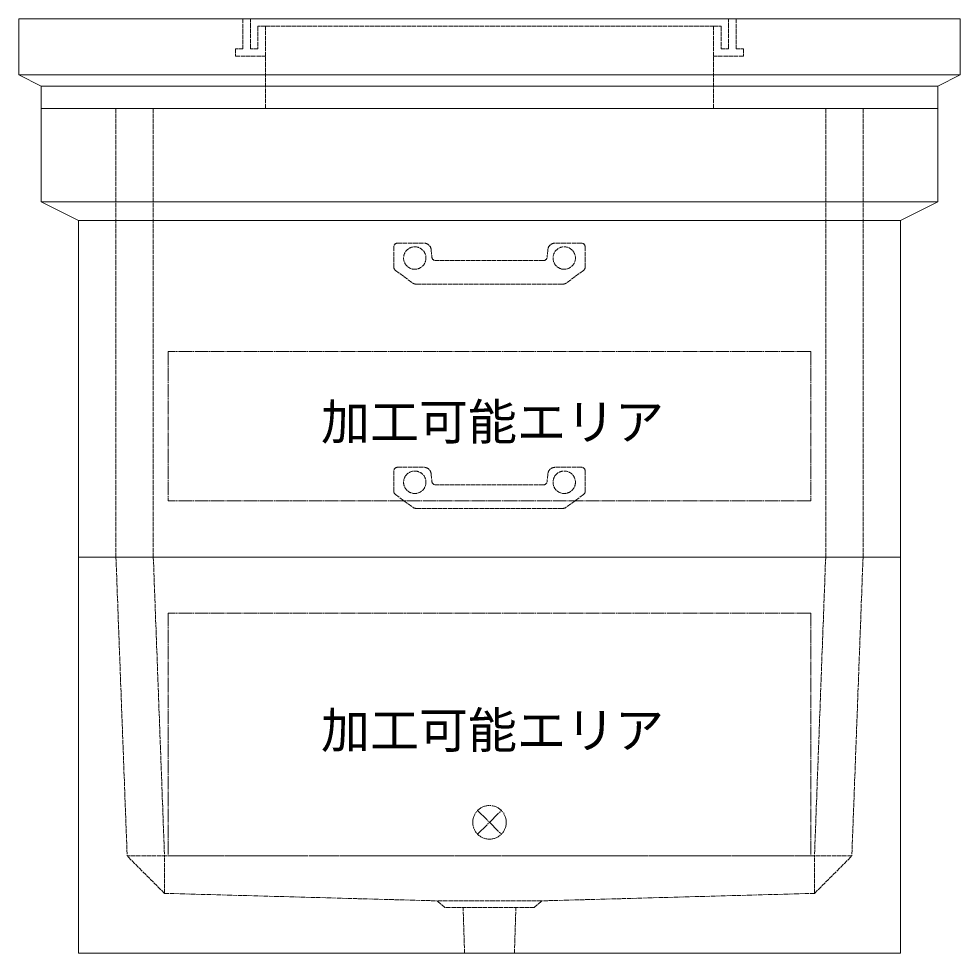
# Model space of a CAD drawing. Units: millimetres, scale not verified. Extents: x -3712 to 3712, y -2625 to 2625.
# Drawn here: x -668 to 592, y -1375 to -125 of the extents above; entities that cross this region are included whole.
import ezdxf
from ezdxf.enums import TextEntityAlignment as Align

# ---------------------------------------------------------------- set-up
doc = ezdxf.new("R2010")
doc.units = ezdxf.units.MM
doc.header["$LTSCALE"] = 10
doc.linetypes.add('LONG_DASHED1', pattern=[7, 6, -1])
doc.linetypes.add('LONG_DOUBLE_CHAIN', pattern=[21.8, 18, -1, 0.6, -0.6, 0.6, -1])
for name, color, linetype, lineweight in [('0-7_D-STR', 7, 'Continuous', 9), ('0-8_D-STR-STR3', 2, 'LONG_DASHED1', 9), ('0-9_D-STR-STR5', 1, 'LONG_DOUBLE_CHAIN', 9), ('0-C_D-STR-STR4', 134, 'LONG_DASHED1', 9)]:
    doc.layers.add(name, color=color, linetype=linetype, lineweight=lineweight)
doc.styles.add('ＭＳ ゴシック', font='')
doc.styles.get('ＭＳ ゴシック').set_extended_font_data('MS Gothic')

# ---------------------------------------------------------------- blocks, each defined once
blk = doc.blocks.new('A$C1412340B')
at = {"layer": '0-7_D-STR'}
for p, q in [((-6300, 1200), (6300, 1200)), ((-6300, 1200), (-6300, 450)), ((6300, 1200), (6300, 450)), ((-6300, 450), (6300, 450)), ((-6000, 300), (-6300, 450)), ((-6000, 300), (6000, 300)), ((-6000, 0), (-6000, 300)), ((-6000, 0), (6000, 0))]:
    blk.add_line(p, q, dxfattribs=at)
at = {"layer": '0-7_D-STR', "linetype": 'LONG_DASHED1'}
for p, q in [((-3000, 0), (-3000, 1100)), ((3000, 0), (3000, 1100))]:
    blk.add_line(p, q, dxfattribs=at)
at = {"layer": '0-7_D-STR'}
blk.add_lwpolyline([(6000, 0), (6000, 300), (6300, 450)], dxfattribs=at)
at = {"layer": '0-C_D-STR-STR4'}
for points in [[(-3300, 1200), (-3300, 800), (-3400, 800), (-3400, 700), (-3000, 700)], [(-3000, 1100), (-3100, 1100), (-3100, 800), (-3200, 800), (-3200, 1200)], [(-3000, 1100), (3000, 1100), (3100, 1100), (3100, 800), (3200, 800), (3200, 1200)], [(3300, 1200), (3300, 800), (3400, 800), (3400, 700), (3000, 700)]]:
    blk.add_lwpolyline(points, dxfattribs=at)
blk = doc.blocks.new('A$C27844A11')
at = {"layer": '0-8_D-STR-STR3'}
for p, q in [((-1230, 550), (-879.2, 550)), ((1230, 550), (879.2, 550)), ((-1280, 500), (-1280, 226.8)), ((-779.6, 458.7), (-771, 360.6)), ((779.6, 458.7), (771, 360.6)), ((1280, 500), (1280, 226.8)), ((721.2, 315), (-721.2, 315)), ((-1257.7, 185.2), (-1030.2, 16.8)), ((1257.7, 185.2), (1030.2, 16.8)), ((974.7, 0), (-974.7, 0))]:
    blk.add_line(p, q, dxfattribs=at)
for centre in [(-1000, 350), (1000, 350)]:
    blk.add_circle(centre, 150, dxfattribs=at)
for centre, radius, start, end in [((-1230, 500), 50, 90, 180), ((-879.2, 450), 100, 5, 90), ((879.2, 450), 100, 90, 175), ((1230, 500), 50, 0, 90), ((-721.2, 365), 50, 185, 270), ((721.2, 365), 50, 270, 355), ((-1230, 226.8), 50, 180, 236.30993), ((1230, 226.8), 50, 303.69007, 0), ((-974.7, 100), 100, 236.30993, 270), ((974.7, 100), 100, 270, 303.69007)]:
    blk.add_arc(centre, radius, start, end, dxfattribs=at)
blk = doc.blocks.new('A$Cacf56d2e')
at = {"layer": '0-7_D-STR'}
for p, q in [((6000, 6000), (-6000, 6000)), ((-6000, 4750), (-6000, 6000)), ((6000, 4750), (6000, 6000)), ((-6000, 4750), (-5500, 4500)), ((-6000, 4750), (6000, 4750)), ((6000, 4750), (5500, 4500)), ((-5500, 0), (-5500, 4500)), ((5500, 4500), (-5500, 4500)), ((5500, 0), (5500, 4500)), ((5500, 0), (-5500, 0))]:
    blk.add_line(p, q, dxfattribs=at)
at = {"layer": '0-7_D-STR', "linetype": 'LONG_DASHED1'}
for p, q in [((-5000, 6000), (-5000, 0)), ((-4500, 6000), (-4500, 0)), ((4500, 6000), (4500, 0)), ((5000, 6000), (5000, 0))]:
    blk.add_line(p, q, dxfattribs=at)
at = {"layer": '0-9_D-STR-STR5'}
for p, q in [((4300, 2750), (4300, 750)), ((4300, 750), (-4300, 750))]:
    blk.add_line(p, q, dxfattribs=at)
blk.add_lwpolyline([(4300, 2750), (-4300, 2750), (-4300, 750)], dxfattribs=at)
blk = doc.blocks.new('A$C6F5C57E3')
at = {"layer": '0-7_D-STR', "linetype": 'LONG_DASHED1'}
for p, q in [((-5000, 0), (-4850, -4000)), ((-4500, 0), (-4350, -4000)), ((4500, 0), (4350, -4000)), ((5000, 0), (4850, -4000)), ((-4350, -4500), (-4850, -4000)), ((4850, -4000), (-4850, -4000)), ((-4350, -4500), (-4350, -4000)), ((4350, -4500), (4850, -4000)), ((4350, -4500), (4350, -4000)), ((-4350, -4500), (-700, -4600)), ((4350, -4500), (700, -4600)), ((700, -4600), (-700, -4600)), ((-600, -4690), (-700, -4600)), ((600, -4690), (700, -4600)), ((600, -4690), (-600, -4690)), ((-333, -5300), (-352.5, -4690)), ((333, -5300), (352.5, -4690))]:
    blk.add_line(p, q, dxfattribs=at)
at = {"layer": '0-7_D-STR'}
for p, q in [((5500, -5300), (5500, 0)), ((-5500, -5300), (5500, -5300))]:
    blk.add_line(p, q, dxfattribs=at)
blk.add_lwpolyline([(-5500, -5300), (-5500, 0), (5500, 0)], dxfattribs=at)
at = {"layer": '0-9_D-STR-STR5'}
for p, q in [((-4300, -750), (-4300, -4000)), ((4300, -750), (-4300, -750)), ((4300, -750), (4300, -4000)), ((4300, -4000), (-4300, -4000))]:
    blk.add_line(p, q, dxfattribs=at)
blk = doc.blocks.new('A$C1C640AAB')
at = {"layer": '0-9_D-STR-STR5'}
for p, q in [((-159.1, -159.1), (159.1, 159.1)), ((-159.1, 159.1), (159.1, -159.1))]:
    blk.add_line(p, q, dxfattribs=at)
blk.add_circle((0, 0), 225, dxfattribs=at)
blk = doc.blocks.new('A$Cf8360954')
at = {"layer": '0-7_D-STR'}
blk.add_blockref('A$C6F5C57E3', (0, 0), dxfattribs=at)
at = {"layer": '0-9_D-STR-STR5'}
blk.add_blockref('A$C1C640AAB', (0, -3550), dxfattribs=at)

msp = doc.modelspace()

# ---------------------------------------------------------------- block references
at = {"layer": '0-7_D-STR', "xscale": 0.1, "yscale": 0.1}
for name, p in [('A$C1412340B', (-37.5, -245)), ('A$Cacf56d2e', (-37.5, -845)), ('A$Cf8360954', (-37.5, -845))]:
    msp.add_blockref(name, p, dxfattribs=at)
at = {"layer": '0-8_D-STR-STR3', "xscale": 0.1, "yscale": 0.1}
for p in [(-37.5, -480), (-37.5, -780)]:
    msp.add_blockref('A$C27844A11', p, dxfattribs=at)

# ---------------------------------------------------------------- texts
at = {"layer": '0-9_D-STR-STR5', "style": 'ＭＳ ゴシック'}
for p in [(-263.09, -702.67), (-263.09, -1115.17)]:
    msp.add_text('加工可能エリア', height=48.09, dxfattribs=at).set_placement(p, align=Align.BOTTOM_LEFT)

doc.saveas('drawing.dxf')
